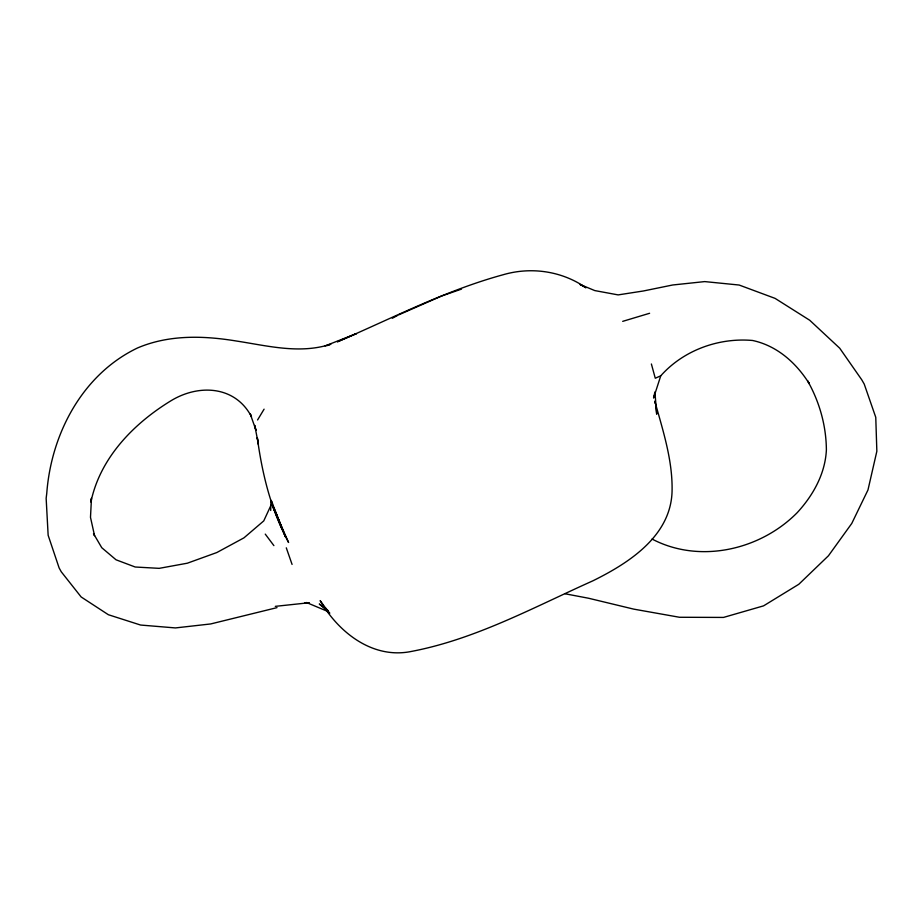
<?xml version="1.0" encoding="UTF-8"?>
<svg xmlns="http://www.w3.org/2000/svg" width="923" height="923" viewBox="0 0 923 923"><rect width="100%" height="100%" fill="white"/><g stroke="black" fill="none" stroke-linecap="round" stroke-linejoin="round"><path stroke-width="1.38" d="M270.704 510.465L270.958 500.566M91.469 498.408L90.489 517.33L94.55 535.652L93.488 533.713M91.389 498.305L90.915 502.066C100.019 457.97 133.708 423.449 171.078 400.697C198.745 383.864 235.169 385.664 251.46 416.665L250.606 414.508M654.649 393.163L653.576 398.032L660.753 375.823C683.481 350.221 718.74 337.472 752.626 340.483C777.131 345.767 796.341 362.947 809.321 383.795L807.729 380.772M270.947 505.331L263.759 520.895L243.96 537.844L216.813 552.542L187.334 563.203L159.183 568.349L135.208 567.01L116.044 559.799L101.761 547.708L93.858 534.232M257.575 419.965L264.082 409.166M392.321 318.262L397.351 315.574M398.609 314.893L441.552 296.041L461.5 289.107M660.753 375.823L655.272 378.234L651.384 363.985M325.138 345.906L356.44 333.618L337.391 341.822C392.079 318.32 445.417 290.503 503.058 274.766C531.071 266.562 561.715 270.981 585.782 287.607M326.938 345.64L330.861 344.187C299.687 354.363 267.462 345.744 236.138 340.979C203.222 335.591 168.817 334.634 137.562 347.948C82.378 374.311 51.146 433.995 46.761 493.309L46.15 498.316L48.146 535.282L59.107 567.887L61.241 571.764L81.143 596.962L108.383 614.73L140.596 625.044L175.428 627.928L210.698 623.948L277.015 607.634M622.702 321.354L649.607 313.278M275.319 606.353L309.205 602.731M304.671 602.754L308.87 603.019M565.13 593.789L588.562 598.242L633.697 609.122L679.478 617.268L723.47 617.429L763.575 605.857L798.81 584.271L828.45 555.773L851.767 523.445L867.978 489.951L876.85 451.255L875.765 417.323L864.216 384.06L861.701 379.711L839.711 348.202L809.725 320.258L775.089 298.383L739.15 285.034L704.734 281.596L672.682 284.988L643.412 290.976L618.145 294.899L594.781 290.583L580.082 284.48L585.92 287.734M306.459 602.5L328.45 611.73M652.053 539.044C699.576 564.022 760.252 550.108 797.23 512.646C813.14 495.351 825.174 473.868 826.385 449.986C826.212 426.253 819.832 403.016 808.386 382.272M325.807 608.672L319.277 603.988L329.823 613.114M328.357 610.922L325.427 608.038L329.223 613.057L320.154 600.619C338.487 632.44 372.8 659.472 411.589 651.396C475.657 639.178 533.806 607.242 592.843 580.844C628.736 563.111 670.721 536.251 672.059 491.521C672.821 460.473 662.956 430.695 654.811 401.159L655.33 403.72M265.259 534.117L273.889 545.62M272.55 504.166L271.2 500.404L285.449 536.863L273.9 507.927M250.214 413.816L256.029 430.395L254.748 425.422L258.394 444.263L257.309 437.675C262.201 473.995 271.016 510.05 288.587 542.482L272.943 506.9L281.492 527.598L275.746 512.726M286.292 547.835L292.072 564.426M656.103 407.551L656.691 414.173L654.915 391.952"/></g></svg>
